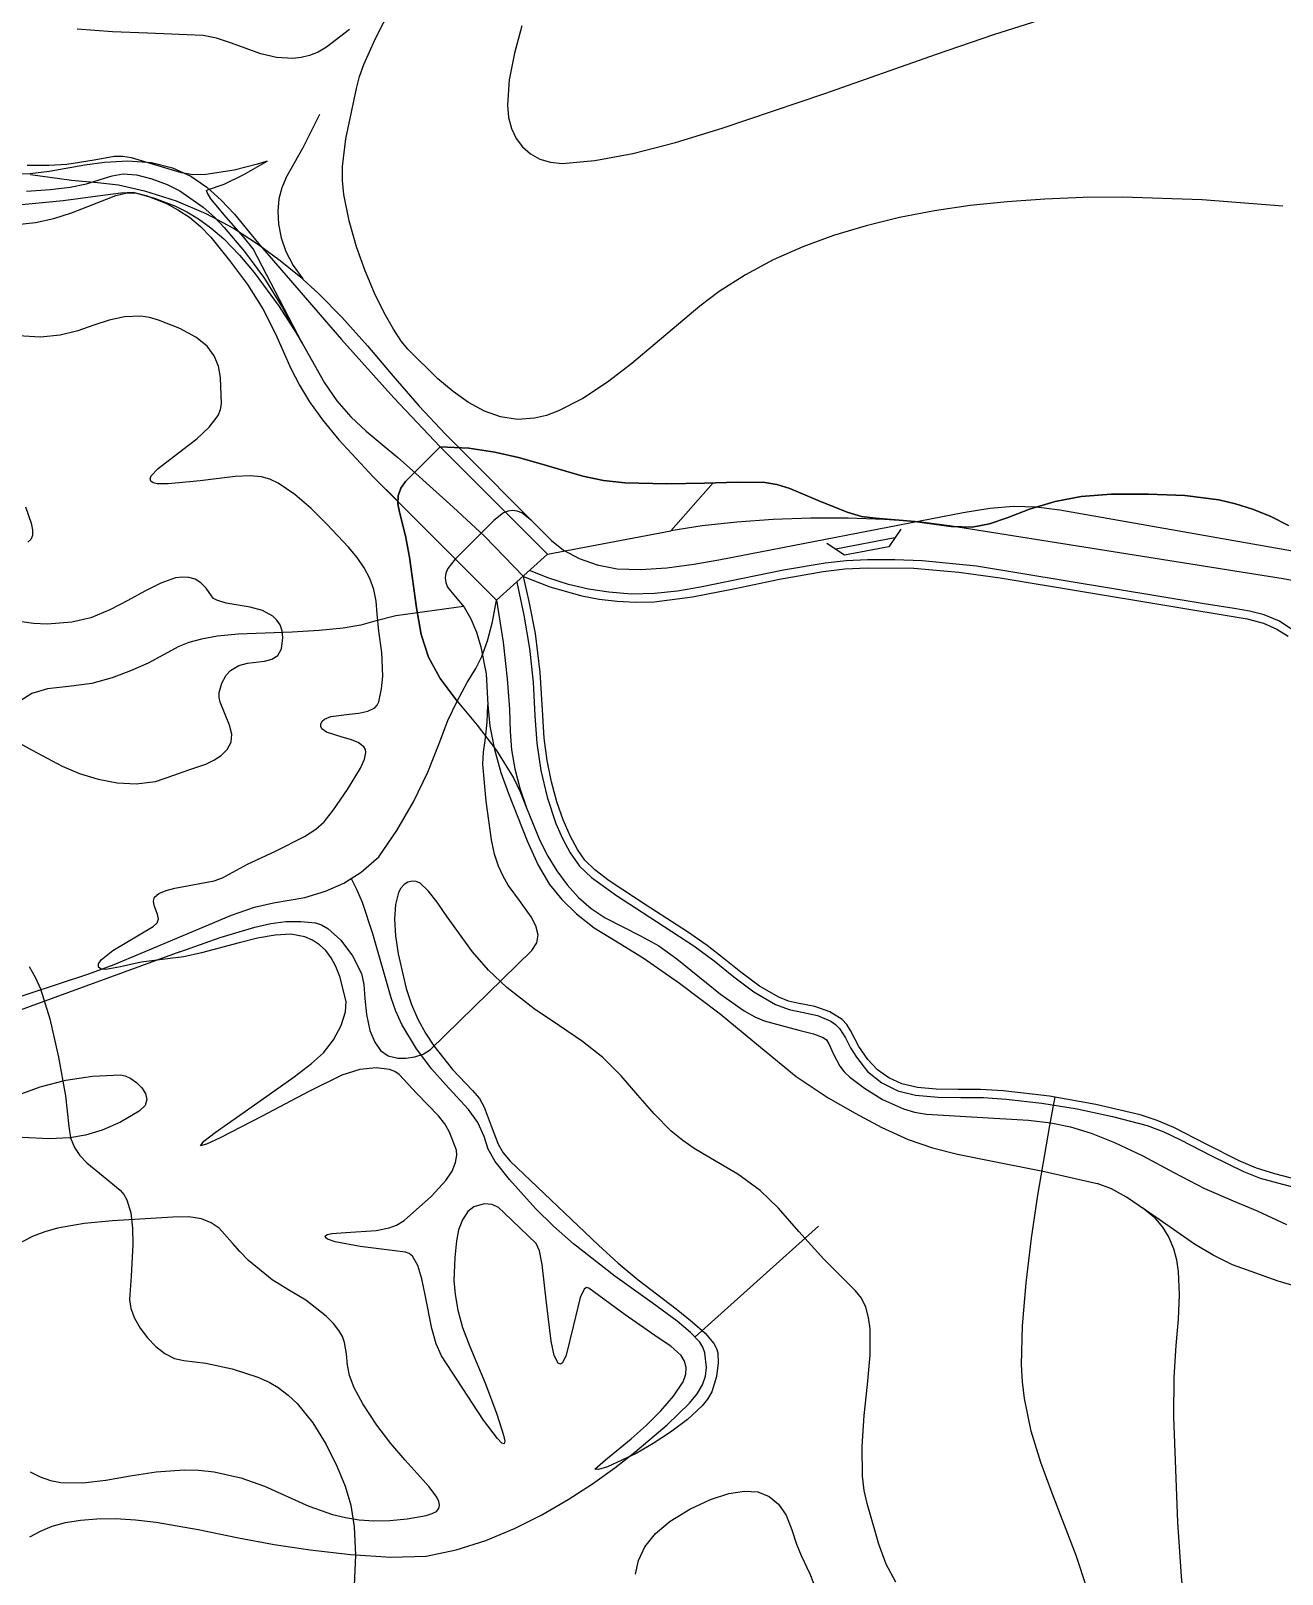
# Model space of a CAD drawing. Header units: millimetres. Extents: x 2 to 2848, y 1 to 2248.
# Drawn here: x 1150 to 1316.2, y 751.7 to 956.6 of the extents above; entities that cross this region are included whole.
import ezdxf

# ---------------------------------------------------------------- set-up
doc = ezdxf.new("R2010")
doc.units = ezdxf.units.MM
for name, color, linetype in [('1000m', 7, 'CONTINUOUS'), ('200m', 7, 'CONTINUOUS'), ('500m', 7, 'CONTINUOUS'), ('8x', 7, 'CONTINUOUS'), ('8xx', 7, 'CONTINUOUS'), ('8xx淵', 7, 'CONTINUOUS'), ('8x淵', 7, 'CONTINUOUS'), ('州境', 7, 'CONTINUOUS'), ('河川・湖沼', 7, 'CONTINUOUS'), ('源州線', 7, 'CONTINUOUS'), ('終南線', 7, 'CONTINUOUS'), ('自轉車道・登山道', 7, 'CONTINUOUS'), ('葦原鉄道', 7, 'CONTINUOUS'), ('車廠', 7, 'CONTINUOUS')]:
    doc.layers.add(name, color=color, linetype=linetype)

msp = doc.modelspace()

# ---------------------------------------------------------------- linework, layer by layer
at = {"layer": '1000m', "color": 1}
for points in [[(1215.218742, 957.29712), (1214.219252, 953.698191), (1213.527754, 950.122502), (1213.29772, 946.75466), (1213.450137, 945.146482), (1213.844675, 943.670442), (1214.468153, 942.352514), (1215.307391, 941.21867), (1216.349209, 940.294884), (1217.580425, 939.60713), (1218.987859, 939.181381), (1220.55833, 939.04361), (1224.916434, 939.407157), (1229.966019, 940.365571), (1235.62657, 941.82846), (1241.81757, 943.705434), (1255.468849, 948.34007), (1270.275727, 953.546351), (1277.911225, 956.137881), (1285.594073, 958.601148)], [(1146.379696, 863.172244), (1150.1387, 861.10138), (1154.141097, 858.976054), (1156.451843, 858.018381), (1158.898411, 857.247366), (1161.427897, 856.750507), (1163.987392, 856.6153), (1166.523992, 856.929246), (1168.98479, 857.77984), (1168.98479, 857.77984), (1170.942537, 858.491305), (1173.209331, 859.26404), (1174.296666, 859.764723), (1175.266915, 860.390332), (1176.055297, 861.177402), (1176.59703, 862.16247), (1176.695647, 863.208089), (1176.38553, 864.416394), (1175.14347, 867.4636), (1174.991904, 868.104031), (1174.996547, 868.755149), (1175.34623, 870.004422), (1175.936063, 871.041367), (1176.50959, 871.69593), (1177.59339, 872.350282), (1178.753988, 872.678351), (1181.029514, 872.943019), (1182.006411, 873.173307), (1182.784043, 873.66469), (1183.293394, 874.564013), (1183.46545, 876.01812), (1183.361324, 876.952096), (1183.086395, 877.731943), (1182.663259, 878.373974), (1182.114511, 878.894504), (1180.730555, 879.636317), (1179.115286, 880.087892), (1175.913841, 880.642382), (1174.689181, 881.00632), (1174.249948, 881.267062), (1173.95624, 881.60207), (1173.285275, 882.597814), (1172.563216, 883.319705), (1171.791557, 883.792782), (1170.971787, 884.042084), (1170.1054, 884.092649), (1169.193887, 883.969516), (1167.241451, 883.30231), (1165.126414, 882.240774), (1162.86071, 880.985218), (1160.456273, 879.735951), (1157.92504, 878.69328), (1155.404486, 878.082054), (1152.15474, 877.824352), (1150.346527, 877.916364), (1148.464144, 878.202707)], [(1147.8298, 815.1429), (1151.202786, 816.390261), (1154.633935, 817.280688), (1158.175131, 817.81462), (1161.87826, 817.9925), (1162.495384, 817.860442), (1163.243878, 817.496477), (1164.014708, 816.948913), (1164.698845, 816.266063), (1165.187256, 815.496235), (1165.37091, 814.687742), (1165.140775, 813.888894), (1164.38782, 813.148), (1161.869845, 811.684803), (1159.466185, 810.645825), (1157.219095, 809.968834), (1155.17083, 809.5916), (1152.394564, 809.47098), (1148.802084, 809.654738)], [(1149.865828, 765.249213), (1151.208856, 764.569575), (1152.577553, 764.113265), (1153.975503, 763.851159), (1156.873487, 763.793076), (1159.931463, 764.16235), (1163.178085, 764.726005), (1166.642008, 765.251066), (1170.351889, 765.504556), (1172.308017, 765.456657), (1174.33638, 765.2535), (1177.863872, 764.473853), (1181.011831, 763.326103), (1186.923666, 760.69425), (1190.064802, 759.594123), (1191.764199, 759.182004), (1193.580921, 758.893847), (1195.538547, 758.753649), (1197.660654, 758.78541), (1199.970822, 759.013127), (1202.49263, 759.4608), (1203.299656, 759.697095), (1203.850564, 760.001725), (1204.16548, 760.374736), (1204.264531, 760.816175), (1204.167844, 761.326089), (1203.895546, 761.904525), (1202.90462, 763.26715), (1199.700999, 766.816725), (1197.810329, 769.004425), (1195.94177, 771.4679), (1194.089211, 774.295769), (1192.931344, 776.41815), (1192.300717, 778.053031), (1192.02988, 779.4184), (1191.913094, 780.92615), (1191.659141, 782.419875), (1191.361239, 783.203888), (1190.885658, 784.035288), (1190.184604, 784.931037), (1189.21028, 785.9081), (1186.508112, 788.060084), (1184.358001, 789.345575), (1182.053535, 790.764303), (1178.8883, 793.316), (1177.716424, 794.493969), (1176.752517, 795.629753), (1174.983528, 797.598375), (1173.945901, 798.343018), (1172.651157, 798.869084), (1170.983024, 799.132478), (1168.82523, 799.0891), (1160.835522, 798.572833), (1157.0415, 798.219326), (1153.495175, 797.594688), (1151.841573, 797.13205), (1150.281905, 796.543257), (1148.826839, 795.808851)], [(1230.277362, 751.637066), (1230.685788, 753.482188), (1231.555509, 755.290048), (1232.943429, 757.039761), (1234.906452, 758.71044), (1237.50148, 760.2812), (1240.257257, 761.557737), (1242.67578, 762.362725), (1244.773835, 762.700745), (1246.568209, 762.576375), (1248.075686, 761.994196), (1249.313053, 760.958787), (1250.297096, 759.474729), (1251.0446, 757.5466), (1251.682228, 755.642093), (1252.312227, 754.128253), (1253.469983, 751.686575), (1253.958062, 750.465735)]]:
    msp.add_lwpolyline(points, dxfattribs=at)
at = {"layer": '200m', "color": 1}
msp.add_lwpolyline([(1148.1046, 930.93887), (1150.61463, 931.165911), (1153.046309, 931.717291), (1155.364123, 932.47231), (1157.532555, 933.310269), (1161.279211, 934.752202), (1162.786403, 935.114777), (1164.00215, 935.07749), (1166.403406, 934.409729), (1169.182479, 933.364041), (1170.691881, 932.610254), (1172.26956, 931.654921), (1173.906788, 930.462352), (1175.59484, 928.99686), (1177.698273, 926.840525), (1179.655291, 924.541172), (1182.964824, 920.044198), (1185.192922, 916.56752), (1186.00907, 915.17272), (1179.51144, 927.71022), (1178.216611, 929.27536), (1175.909176, 931.877726), (1173.882746, 934.350202), (1173.37916, 935.173007), (1173.32552, 935.417224), (1173.43093, 935.52567), (1175.658813, 936.29501), (1178.281901, 937.577825), (1181.38037, 939.3148), (1180.084823, 938.927568), (1176.978075, 938.152983), (1173.229964, 937.571714), (1171.480973, 937.535032), (1170.01033, 937.76443), (1163.33092, 939.79019), (1162.198846, 939.971097), (1161.050441, 939.930997), (1158.395448, 939.453416), (1154.747555, 938.88874), (1152.358027, 938.73977), (1149.48838, 938.76826)], dxfattribs=at)
at = {"layer": '500m', "color": 1}
for points in [[(1316.30306, 933.33551), (1305.554188, 934.182067), (1294.97387, 934.528839), (1289.782605, 934.492006), (1284.6763, 934.302866), (1279.669232, 933.952301), (1274.775674, 933.431189), (1270.0099, 932.73041), (1265.386185, 931.840846), (1260.918803, 930.753374), (1256.622028, 929.458877), (1252.510135, 927.948232), (1248.597398, 926.212322), (1244.898092, 924.242024), (1241.42649, 922.02822), (1238.838394, 920.058246), (1236.007062, 917.685441), (1229.828193, 912.459519), (1226.587407, 909.970491), (1223.31689, 907.806812), (1220.070015, 906.150527), (1218.472124, 905.569546), (1216.90016, 905.18368), (1214.604875, 905.028354), (1212.386659, 905.365237), (1210.233751, 906.133975), (1208.134391, 907.274214), (1206.07682, 908.725599), (1204.049278, 910.427776), (1200.03724, 914.34309), (1199.20627, 915.381793), (1198.141905, 917.02549), (1196.928018, 919.190459), (1195.648486, 921.79298), (1194.387183, 924.749332), (1193.227985, 927.975795), (1192.254765, 931.388648), (1191.5514, 934.90417), (1191.371319, 936.773412), (1191.377115, 938.635612), (1191.797905, 942.289584), (1193.23721, 948.97071), (1193.649553, 950.559738), (1194.221954, 952.191288), (1195.707189, 955.532441), (1199.06123, 962.18037)], [(1192.3048, 956.8073), (1189.25498, 954.45901), (1188.129311, 953.817399), (1187.010205, 953.369312), (1185.899177, 953.094414), (1184.797741, 952.972366), (1182.629701, 953.105473), (1180.518198, 953.605934), (1176.513255, 955.058125), (1174.644043, 955.684457), (1172.87982, 956.02735), (1165.464404, 956.32486), (1160.804786, 956.517403), (1156.1483, 956.87743)], [(1264.88592, 750.5875), (1263.595636, 752.994469), (1262.603818, 755.653925), (1261.05988, 761.0322), (1260.661051, 762.790978), (1260.435503, 764.658452), (1260.390423, 768.627013), (1260.696988, 772.752942), (1261.127547, 776.8513), (1261.454448, 780.737145), (1261.450038, 784.225538), (1261.252451, 785.762895), (1260.886666, 787.131536), (1260.324228, 788.308344), (1259.53668, 789.2702), (1255.303177, 793.495783), (1251.987675, 797.186963), (1249.279591, 800.258061), (1246.86834, 802.6234), (1243.884733, 804.778352), (1240.997985, 806.451438), (1238.087664, 808.18218), (1236.58603, 809.237772), (1235.03334, 810.5101), (1232.769592, 812.789486), (1230.61557, 815.297913), (1228.400115, 817.857208), (1225.95207, 820.2892), (1223.23906, 822.401163), (1220.182414, 824.469476), (1216.828406, 826.766729), (1213.22331, 829.56551), (1210.767854, 831.893313), (1208.657855, 834.321092), (1205.289462, 838.957575), (1203.938686, 840.906779), (1202.748601, 842.436958), (1201.673016, 843.418362), (1201.163726, 843.662726), (1200.66574, 843.72124), (1200.059328, 843.577809), (1199.552821, 843.263675), (1199.140622, 842.793993), (1198.81713, 842.183918), (1198.413874, 840.60321), (1198.298259, 838.642798), (1198.425491, 836.423922), (1198.750778, 834.067829), (1199.81634, 829.42896), (1200.528147, 827.3281), (1201.396325, 825.365963), (1202.399031, 823.531742), (1203.514421, 821.814633), (1205.995879, 818.688526), (1208.66595, 815.9012), (1209.559285, 814.830036), (1210.20841, 813.675556), (1211.108335, 811.225775), (1212.034338, 808.770106), (1212.716059, 807.608267), (1213.65503, 806.5268), (1225.394, 795.3495), (1228.001657, 792.956052), (1230.671656, 790.752194), (1235.714885, 786.879575), (1237.846217, 785.193977), (1239.556096, 783.664294), (1240.723573, 782.282108), (1241.066115, 781.643695), (1241.2277, 781.039), (1241.279359, 779.706517), (1241.080197, 777.892863), (1240.433717, 775.893827), (1239.881327, 774.917225), (1239.14342, 774.0052), (1237.18848, 772.211952), (1234.969493, 770.528345), (1232.643255, 769.005551), (1230.366561, 767.694738), (1226.588984, 765.913736), (1225.40169, 765.545887), (1224.89112, 765.5947), (1226.297719, 766.840275), (1229.72247, 769.6466), (1231.721684, 771.421388), (1233.661474, 773.329975), (1235.353852, 775.2869), (1236.61083, 777.2067), (1236.984348, 778.212534), (1237.034341, 779.120191), (1236.810316, 779.939314), (1236.361779, 780.67955), (1234.989195, 781.961934), (1233.31264, 783.0445), (1228.91931, 786.099475), (1224.1091, 789.6355), (1223.79422, 789.712644), (1223.500705, 789.502967), (1222.966247, 788.388995), (1222.026967, 784.543488), (1221.106922, 780.752486), (1220.596506, 779.706647), (1220.318618, 779.541256), (1220.02177, 779.6695), (1219.511606, 780.714021), (1219.104625, 782.586089), (1218.475635, 787.697788), (1217.885645, 792.774442), (1217.527414, 794.602705), (1217.0855, 795.5859), (1212.85231, 799.6722), (1212.097426, 800.336922), (1211.248495, 800.776925), (1210.194874, 800.860566), (1208.82592, 800.4562), (1208.01663, 799.814667), (1207.308741, 798.737338), (1206.781777, 797.388114), (1206.51526, 795.9309), (1206.283081, 793.731933), (1206.178225, 790.673063), (1206.325352, 788.814053), (1206.686479, 786.731536), (1207.322331, 784.422666), (1208.29363, 781.8846), (1210.360483, 776.953933), (1211.891729, 772.910713), (1212.76673, 770.121811), (1212.92044, 769.312377), (1212.86485, 768.9541), (1212.537721, 769.074175), (1211.950806, 769.670423), (1210.109318, 772.106038), (1204.53761, 780.6519), (1203.80229, 782.268102), (1203.23849, 784.284664), (1202.359606, 788.779263), (1201.911604, 790.887495), (1201.369282, 792.65648), (1200.666181, 793.901315), (1200.233569, 794.269395), (1199.73584, 794.4371), (1193.72222, 795.1695), (1190.38865, 795.8057), (1189.378533, 796.165378), (1189.128731, 796.352503), (1189.0838, 796.5433), (1189.359273, 796.754926), (1189.959382, 796.900353), (1191.809159, 797.05965), (1195.83651, 797.3213), (1197.579031, 797.642013), (1198.556067, 798.005792), (1199.55724, 798.6426), (1203.197199, 801.851263), (1205.08779, 803.9323), (1205.929858, 805.169853), (1206.402854, 806.347425), (1206.577033, 807.328534), (1206.52265, 807.9767), (1205.611091, 810.372088), (1204.973546, 811.48812), (1204.11628, 812.516), (1201.260972, 815.504738), (1198.88601, 818.0191), (1198.335505, 818.419136), (1197.628582, 818.704491), (1195.831182, 818.925425), (1193.665214, 818.670447), (1191.30208, 817.9281), (1186.882426, 815.759497), (1180.696512, 812.4952), (1175.120398, 809.608078), (1173.303533, 808.766229), (1172.53014, 808.571), (1172.96077, 809.152), (1174.440865, 810.314853), (1179.369984, 813.770375), (1184.958576, 817.706084), (1187.263012, 819.469171), (1188.84772, 820.8905), (1190.165698, 822.615421), (1191.181581, 824.53284), (1191.788829, 826.334369), (1191.8809, 827.71162), (1191.028123, 831.042555), (1190.487761, 832.387288), (1189.861796, 833.532263), (1189.143012, 834.488026), (1188.324191, 835.265126), (1187.39812, 835.874111), (1186.35758, 836.32553), (1184.528244, 836.645649), (1182.413516, 836.545073), (1180.091701, 836.135598), (1177.641106, 835.529021), (1172.666798, 834.171744), (1170.299697, 833.644636), (1168.11704, 833.36761), (1164.653111, 832.925013), (1161.869851, 832.306019), (1159.927103, 831.948458), (1159.320872, 832.004537), (1158.98471, 832.29016), (1158.975744, 832.744255), (1159.310412, 833.2673), (1160.846393, 834.508519), (1166.23513, 837.68939), (1166.768589, 838.167576), (1166.916268, 838.7059), (1166.80821, 839.284334), (1166.574456, 839.882855), (1166.345047, 840.481436), (1166.250024, 841.06005), (1166.419428, 841.598674), (1166.9833, 842.07728), (1167.935963, 842.472631), (1169.093303, 842.774633), (1171.73544, 843.242293), (1174.336567, 843.767668), (1175.442644, 844.141815), (1176.32354, 844.63817), (1178.737923, 845.942127), (1182.491916, 847.681985), (1186.314551, 849.630996), (1187.854432, 850.613074), (1188.93486, 851.56241), (1190.180287, 853.174895), (1192.051426, 855.858604), (1193.752798, 858.700823), (1194.291233, 859.896152), (1194.48892, 860.78884), (1194.413224, 861.198998), (1194.206532, 861.549627), (1193.47842, 862.103505), (1192.461116, 862.512887), (1191.311151, 862.840185), (1189.239359, 863.498175), (1188.630594, 863.953691), (1188.501476, 864.240384), (1188.51529, 864.57677), (1188.681685, 864.932691), (1188.96811, 865.209592), (1189.833919, 865.574412), (1192.267442, 865.884664), (1193.566624, 866.022402), (1194.741732, 866.276753), (1195.658499, 866.743871), (1195.978047, 867.087266), (1196.18266, 867.51991), (1196.564248, 869.233646), (1196.727206, 870.909333), (1196.601839, 874.077816), (1196.215762, 876.887876), (1195.97818, 879.20203), (1195.853154, 880.897519), (1195.525516, 882.451061), (1194.995217, 883.904366), (1194.262206, 885.299145), (1193.326433, 886.677107), (1192.187848, 888.079962), (1189.30204, 891.12719), (1187.194153, 893.182401), (1185.023864, 895.065429), (1182.819462, 896.554127), (1181.713311, 897.081182), (1180.60924, 897.42635), (1179.091088, 897.552867), (1177.09788, 897.44899), (1172.455471, 896.895015), (1168.220367, 896.45435), (1166.73629, 896.49211), (1166.236748, 896.613244), (1165.93092, 896.81692), (1165.830004, 897.143031), (1165.974821, 897.536914), (1166.869377, 898.506108), (1170.152212, 901.017008), (1172.011372, 902.471169), (1173.662947, 903.999443), (1174.842376, 905.558057), (1175.172361, 906.335063), (1175.2851, 907.10324), (1175.181637, 910.582615), (1174.911361, 912.091564), (1174.346951, 913.476874), (1173.377081, 914.761185), (1171.890422, 915.967136), (1169.775648, 917.117368), (1166.92143, 918.23452), (1165.720557, 918.565387), (1164.580047, 918.733133), (1162.43243, 918.666317), (1160.383205, 918.208191), (1158.336996, 917.532874), (1156.198429, 916.814484), (1153.872129, 916.227139), (1151.262721, 915.944958), (1148.27483, 916.14206)], [(1149.267244, 893.409929), (1150.023033, 891.234282), (1150.182594, 890.347422), (1150.175101, 889.621376), (1149.984431, 889.076276), (1149.59446, 888.73225)]]:
    msp.add_lwpolyline(points, dxfattribs=at)
at = {"layer": '8x', "color": 1}
for points in [[(1149.883308, 937.692859), (1152.425789, 937.997234), (1157.138681, 938.832325), (1159.755576, 939.183208), (1162.84376, 939.36976), (1166.019403, 939.16383), (1168.789646, 938.454055), (1171.214175, 937.3257), (1173.352675, 935.864031), (1175.264833, 934.154316), (1177.010334, 932.28182), (1180.24011, 928.38955), (1191.221972, 915.64673), (1198.189769, 907.891507), (1204.367, 901.38567)], [(1317.02967, 890.951), (1314.592371, 892.170305), (1312.265171, 893.122297), (1310.009297, 893.840858), (1307.785972, 894.359875), (1303.281877, 894.934813), (1298.44269, 895.11819), (1293.483587, 895.084872), (1289.492091, 894.77671), (1286.0297, 894.137176), (1282.65791, 893.10974), (1279.673452, 891.979718), (1277.304599, 891.145667), (1275.010159, 890.720895), (1272.24894, 890.81871), (1267.403705, 891.478376), (1262.16205, 891.89958), (1260.330315, 892.15534), (1258.429186, 892.700054), (1254.554786, 894.271567), (1250.810934, 895.84457), (1249.072988, 896.391144), (1247.46971, 896.64951), (1243.833886, 896.687325), (1239.470259, 896.571161), (1234.461907, 896.481422), (1228.89191, 896.59851), (1226.047, 896.911637), (1223.286308, 897.50436), (1217.723021, 899.132414), (1214.773152, 899.969654), (1211.612949, 900.690311), (1208.168774, 901.195338), (1204.36699, 901.38569), (1199.75314, 896.77184), (1199.106513, 895.889266), (1198.779205, 894.900236), (1198.734399, 893.837116), (1198.93528, 892.73227), (1199.735502, 889.559047), (1200.279123, 886.713594), (1201.2028, 879.99438), (1201.832831, 876.466714), (1202.814429, 873.447555), (1204.336452, 870.607571), (1206.58776, 867.61743)], [(1157.65792, 831.3981), (1161.024255, 832.618137), (1164.630797, 834.124706), (1176.61435, 839.18361), (1179.667595, 840.238034), (1182.218801, 840.825895), (1186.35524, 841.55402), (1189.100815, 842.354879), (1191.550891, 843.428095), (1193.863877, 844.907383), (1196.19818, 846.92646), (1198.612065, 850.410986), (1200.811086, 854.246304), (1202.703165, 858.186859), (1204.19622, 861.9871), (1205.382179, 865.047978), (1206.59099, 867.62377)], [(1206.58776, 867.61743), (1209.266662, 864.405651), (1211.823549, 861.045819), (1214.075424, 857.426177), (1215.029795, 855.484004), (1215.83929, 853.43497), (1217.590868, 849.111639), (1218.657669, 847.037793), (1219.863886, 845.065151), (1221.218576, 843.225706), (1222.730794, 841.55145), (1224.409597, 840.074377), (1226.26404, 838.82648), (1230.942101, 836.458744), (1233.409279, 835.099165), (1235.80554, 833.40088), (1241.61168, 828.678946), (1244.721593, 826.485318), (1246.134249, 825.67074), (1247.37813, 825.1359), (1252.008335, 823.920488), (1253.945168, 823.433705), (1255.24948, 822.9531), (1255.649715, 822.609053), (1255.983287, 822.098358), (1256.605471, 820.728937), (1257.426092, 819.148673), (1258.00771, 818.374423), (1258.75521, 817.6614), (1260.700311, 816.208284), (1263.104298, 814.71795), (1265.880355, 813.475641), (1267.380781, 813.036634), (1268.94167, 812.7666), (1275.696809, 812.344962), (1282.50156, 811.9729), (1285.453108, 811.612442), (1288.10158, 811.061962), (1290.811544, 810.224777), (1293.94757, 809.0042), (1297.700844, 807.212895), (1301.79739, 805.026387), (1305.904008, 802.892061), (1309.6875, 801.2573), (1312.868637, 799.911822), (1316.766742, 798.094575)], [(1145.55501, 827.4278), (1157.65792, 831.3981)]]:
    msp.add_lwpolyline(points, dxfattribs=at)
at = {"layer": '8xx', "color": 2}
for points in [[(1147.8286, 933.48277), (1154.250986, 934.114273), (1158.875012, 934.714745), (1161.911533, 935.129179), (1163.5714, 935.20257), (1165.295297, 934.765401), (1167.9866, 933.689495), (1169.508988, 932.882953), (1171.049978, 931.881851), (1172.535154, 930.674565), (1173.8901, 929.24947), (1176.387438, 926.139237), (1178.7362, 922.961982), (1180.811663, 919.720397), (1182.4891, 916.41717), (1184.522725, 911.80832), (1185.663934, 909.560464), (1186.987, 907.35517), (1188.7289, 904.966076), (1190.90415, 902.334395), (1195.5158, 897.36327), (1198.757, 894.12207)], [(1218.6021, 887.15057), (1204.367, 901.38567)], [(1198.8231, 894.05597), (1211.8359, 881.04317)], [(1331.953, 879.70687), (1328.617348, 880.910956), (1324.929487, 882.019333), (1320.844708, 883.006228), (1316.3183, 883.84587), (1272.0159, 890.89227), (1267.906701, 891.414326), (1263.372841, 891.7576), (1258.552185, 891.925212), (1253.5826, 891.920282), (1248.601953, 891.745933), (1243.748109, 891.405284), (1239.158936, 890.901456), (1234.9723, 890.23757)], [(1206.58799, 867.61777), (1207.954026, 870.109334), (1209.07992, 871.9675), (1209.873345, 873.5343), (1210.631658, 875.612124), (1211.303153, 878.136639), (1211.83613, 881.04351)], [(1211.8359, 881.04317), (1212.716877, 875.464401), (1213.260288, 870.583995), (1213.54358, 866.566726), (1213.6442, 863.57737), (1213.822872, 861.131295), (1214.2683, 858.62987), (1214.950353, 856.06687), (1215.8389, 853.43607)], [(1149.860079, 756.594795), (1151.2616, 757.377138), (1152.82865, 758.012587), (1154.58425, 758.498951), (1156.551421, 758.834036), (1158.753181, 759.01565), (1161.21255, 759.0416), (1163.872357, 758.889046), (1166.626436, 758.566573), (1172.215709, 757.591662), (1177.576965, 756.476445), (1182.3068, 755.5805), (1187.081939, 754.892056), (1192.444659, 754.28255), (1197.789842, 753.936144), (1202.51237, 754.037), (1206.491494, 754.892753), (1210.403744, 756.147539), (1214.20856, 757.726815), (1217.865383, 759.556037), (1221.333652, 761.560661), (1224.57281, 763.666142), (1227.542296, 765.797937), (1230.20155, 767.8815), (1234.494359, 771.490283), (1237.462929, 774.371162), (1238.47529, 775.629075), (1239.18619, 776.813536), (1239.605494, 777.960719), (1239.74307, 779.1068), (1239.523826, 781.044934), (1239.239904, 781.800229), (1238.831014, 782.4744), (1237.612015, 783.763541), (1235.81421, 785.2807), (1232.521157, 787.711391), (1227.570615, 791.25585), (1222.041268, 795.554509), (1219.396631, 797.874299), (1217.0118, 800.2478), (1213.56381, 804.067045), (1211.668074, 806.456837), (1210.737015, 808.127511), (1210.18306, 809.7894), (1209.352856, 811.633969), (1208.101701, 813.390825), (1205.03812, 816.7116), (1203.241779, 818.733076), (1201.191111, 821.447336), (1199.263221, 824.670225), (1198.463162, 826.414858), (1197.83521, 828.21759), (1195.406094, 836.712631), (1194.016354, 840.850129), (1193.297548, 842.597094), (1192.57035, 844.01743)], [(1238.21305, 783.1936), (1254.58801, 797.8838)]]:
    msp.add_lwpolyline(points, dxfattribs=at)
at = {"layer": '8xx淵', "color": 1}
for points in [[(1147.8286, 933.4828), (1154.250986, 934.114303), (1158.875012, 934.714775), (1161.911533, 935.129209), (1163.5714, 935.2026), (1165.295297, 934.765431), (1167.9866, 933.689525), (1169.508988, 932.882983), (1171.049978, 931.881881), (1172.535154, 930.674595), (1173.8901, 929.2495), (1176.387438, 926.139267), (1178.7362, 922.962013), (1180.811663, 919.720427), (1182.4891, 916.4172), (1184.522725, 911.80835), (1185.663934, 909.560494), (1186.987, 907.3552), (1188.7289, 904.966106), (1190.90415, 902.334425), (1195.5158, 897.3633), (1198.8231, 894.056)], [(1218.6021, 887.1506), (1204.367, 901.3857)], [(1211.8359, 881.0432), (1218.6021, 887.1506), (1234.9723, 890.2376), (1240.6218, 896.6047)], [(1198.8231, 894.056), (1211.8359, 881.0432)], [(1331.8048, 879.7648), (1328.494681, 880.9515), (1324.839, 882.04385), (1320.794594, 883.01695), (1316.3183, 883.8459), (1272.0159, 890.8923), (1267.906701, 891.414356), (1263.372841, 891.75763), (1258.552185, 891.925242), (1253.5826, 891.920312), (1248.601953, 891.745963), (1243.748109, 891.405314), (1239.158936, 890.901486), (1234.9723, 890.2376)], [(1206.588, 867.6178), (1207.954025, 870.109338), (1209.0799, 871.9675), (1209.873355, 873.534308), (1210.631662, 875.612138), (1211.303139, 878.136648), (1211.8361, 881.0435)], [(1211.8359, 881.0432), (1212.716877, 875.464431), (1213.260288, 870.584025), (1213.54358, 866.566756), (1213.6442, 863.5774), (1213.822872, 861.131325), (1214.2683, 858.6299), (1214.950353, 856.0669), (1215.8389, 853.4361)], [(1149.860098, 756.594795), (1151.261613, 757.377138), (1152.828662, 758.012587), (1154.584267, 758.498951), (1156.551445, 758.834036), (1158.753217, 759.01565), (1161.2126, 759.0416), (1163.872405, 758.889046), (1166.62648, 758.566573), (1172.215737, 757.591662), (1177.576977, 756.476445), (1182.3068, 755.5805), (1187.081942, 754.892056), (1192.444663, 754.28255), (1197.789852, 753.936144), (1202.5124, 754.037), (1206.49152, 754.892753), (1210.403764, 756.147539), (1214.208573, 757.726815), (1217.865387, 759.556037), (1221.333647, 761.560661), (1224.572792, 763.666142), (1227.542263, 765.797937), (1230.2015, 767.8815), (1234.494342, 771.490283), (1237.462937, 774.371162), (1238.475308, 775.629075), (1239.186214, 776.813536), (1239.605523, 777.960719), (1239.7431, 779.1068), (1239.523845, 781.044934), (1239.239914, 781.800229), (1238.831012, 782.4744), (1237.611998, 783.763541), (1235.8142, 785.2807), (1232.521162, 787.711391), (1227.570625, 791.25585), (1222.041275, 795.554509), (1219.396635, 797.874299), (1217.0118, 800.2478), (1213.563809, 804.067045), (1211.668075, 806.456837), (1210.737028, 808.127511), (1210.1831, 809.7894), (1209.352869, 811.633969), (1208.1017, 813.390825), (1205.0381, 816.7116), (1203.241753, 818.733077), (1201.1911, 821.447337), (1199.263222, 824.67023), (1198.463161, 826.414865), (1197.8352, 828.2176), (1195.406087, 836.712638), (1194.016373, 840.850155), (1193.297583, 842.597138), (1192.5704, 844.0175)]]:
    msp.add_lwpolyline(points, dxfattribs=at)
at = {"layer": '8xx淵', "color": 2}
msp.add_lwpolyline([(1211.8359, 881.0432), (1218.6021, 887.1506), (1234.9723, 890.2376), (1240.6218, 896.6047)], dxfattribs=at)
at = {"layer": '8x淵', "color": 1}
for points in [[(1097.74277, 953.0525), (1108.17233, 948.783657), (1119.718101, 944.263845), (1125.337265, 942.209834), (1130.548719, 940.453091), (1135.123545, 939.113618), (1138.83282, 938.31142), (1143.310065, 937.760036), (1146.919147, 937.583821), (1149.883308, 937.692859), (1152.425789, 937.997234), (1157.138681, 938.832325), (1159.755576, 939.183208), (1162.84376, 939.36976), (1166.019403, 939.16383), (1168.789646, 938.454055), (1171.214175, 937.3257), (1173.352675, 935.864031), (1175.264833, 934.154316), (1177.010334, 932.28182), (1180.24011, 928.38955), (1191.221972, 915.64673), (1198.189769, 907.891507), (1204.367, 901.38567)], [(1206.58776, 867.61743), (1204.336452, 870.607571), (1202.814429, 873.447555), (1201.832831, 876.466714), (1201.2028, 879.99438), (1200.279123, 886.713594), (1199.735502, 889.559047), (1198.93528, 892.73227), (1198.734399, 893.837116), (1198.779205, 894.900236), (1199.106513, 895.889266), (1199.75314, 896.77184), (1204.36699, 901.38569), (1208.168774, 901.195338), (1211.612949, 900.690311), (1214.773152, 899.969654), (1217.723021, 899.132414), (1223.286308, 897.50436), (1226.047, 896.911637), (1228.89191, 896.59851), (1234.461907, 896.481422), (1239.470259, 896.571161), (1243.833886, 896.687325), (1247.46971, 896.64951), (1249.072988, 896.391144), (1250.810934, 895.84457), (1254.554786, 894.271567), (1258.429186, 892.700054), (1260.330315, 892.15534), (1262.16205, 891.89958), (1267.403705, 891.478376), (1272.24894, 890.81871), (1275.010159, 890.720895), (1277.304599, 891.145667), (1279.673452, 891.979718), (1282.65791, 893.10974), (1286.0297, 894.137176), (1289.492091, 894.77671), (1293.483587, 895.084872), (1298.44269, 895.11819), (1303.281877, 894.934813), (1307.785972, 894.359875), (1310.009297, 893.840858), (1312.265171, 893.122297), (1314.592371, 892.170305), (1317.02967, 890.951)], [(1157.65792, 831.3981), (1161.024255, 832.618137), (1164.630797, 834.124706), (1176.61435, 839.18361), (1179.667595, 840.238034), (1182.218801, 840.825895), (1186.35524, 841.55402), (1189.100815, 842.354879), (1191.550891, 843.428095), (1193.863877, 844.907383), (1196.19818, 846.92646), (1198.612065, 850.410986), (1200.811086, 854.246304), (1202.703165, 858.186859), (1204.19622, 861.9871), (1205.382179, 865.047978), (1206.59099, 867.62377)], [(1206.58776, 867.61743), (1209.266662, 864.405651), (1211.823549, 861.045819), (1214.075424, 857.426177), (1215.029795, 855.484004), (1215.83929, 853.43497)], [(1215.83929, 853.43497), (1217.590868, 849.111639), (1218.657669, 847.037793), (1219.863886, 845.065151), (1221.218576, 843.225706), (1222.730794, 841.55145), (1224.409597, 840.074377), (1226.26404, 838.82648), (1230.942101, 836.458744), (1233.409279, 835.099165), (1235.80554, 833.40088), (1241.61168, 828.678946), (1244.721593, 826.485318), (1246.134249, 825.67074), (1247.37813, 825.1359), (1252.008335, 823.920488), (1253.945168, 823.433705), (1255.24948, 822.9531), (1255.649715, 822.609053), (1255.983287, 822.098358), (1256.605471, 820.728937), (1257.426092, 819.148673), (1258.00771, 818.374423), (1258.75521, 817.6614), (1260.700311, 816.208284), (1263.104298, 814.71795), (1265.880355, 813.475641), (1267.380781, 813.036634), (1268.94167, 812.7666), (1275.696809, 812.344962), (1282.50156, 811.9729), (1285.453108, 811.612442), (1288.10158, 811.061962), (1290.811544, 810.224777), (1293.94757, 809.0042), (1297.700844, 807.212895), (1301.79739, 805.026387), (1305.904008, 802.892061), (1309.6875, 801.2573), (1312.868637, 799.911822), (1316.766742, 798.094575)]]:
    msp.add_lwpolyline(points, dxfattribs=at)
at = {"layer": '州境', "color": 1}
msp.add_lwpolyline([(1149.752717, 832.385399), (1150.562204, 830.935136), (1151.24543, 829.41964), (1152.491219, 825.421301), (1153.669666, 820.328705), (1154.578753, 815.202441), (1155.01646, 811.1031), (1155.243382, 809.613572), (1155.754395, 808.344998), (1156.496891, 807.248978), (1157.418259, 806.277112), (1159.58717, 804.512245), (1161.84025, 802.6632), (1162.327854, 802.087522), (1162.719183, 801.382686), (1163.24879, 799.658147), (1163.500618, 797.634784), (1163.546216, 795.4578), (1163.30492, 791.223778), (1163.09729, 788.1177), (1163.273355, 786.952951), (1163.765076, 785.668242), (1164.517739, 784.345647), (1165.476631, 783.067238), (1166.587039, 781.915086), (1167.794248, 780.971264), (1169.043546, 780.317845), (1170.28022, 780.0369), (1173.203893, 779.677778), (1176.69996, 778.914575), (1180.128692, 777.814659), (1181.617892, 777.159487), (1182.85036, 776.4454), (1184.144838, 775.447577), (1185.338647, 774.31887), (1187.44577, 771.747787), (1189.214763, 768.890111), (1190.68866, 765.9038), (1191.750315, 763.346995), (1192.49807, 760.839813), (1192.940463, 757.933273), (1193.08603, 754.1784), (1192.909264, 750.146364)], dxfattribs=at)
at = {"layer": '河川・湖沼', "color": 4}
for points in [[(1149.416154, 935.352916), (1152.535571, 935.56217), (1155.17899, 935.88712), (1157.385778, 936.341281), (1159.197341, 936.894331), (1160.767091, 937.384488), (1162.24844, 937.64997), (1163.994067, 937.51251), (1166.043553, 936.996779), (1168.080637, 936.245403), (1169.78906, 935.40101), (1172.856574, 933.226465), (1174.356224, 931.894247), (1175.67604, 930.50622), (1178.379752, 927.331219), (1181.03386, 923.75934), (1183.353184, 919.941946), (1186.00907, 915.17272), (1188.989676, 909.895065), (1190.627289, 907.505232), (1192.47708, 905.3708), (1194.530705, 903.473243), (1196.65254, 901.699707), (1198.737168, 899.975781), (1200.67917, 898.22705), (1206.096947, 893.39271), (1210.235097, 889.504396), (1215.43208, 884.16928)], [(1332.93257, 800.2114), (1315.21326, 804.8192), (1312.783397, 805.587418), (1310.478687, 806.546281), (1306.105738, 808.775), (1301.816439, 810.983469), (1299.616293, 811.91702), (1297.33282, 812.6498), (1291.444514, 814.041506), (1285.310651, 815.154475), (1279.141765, 815.860606), (1276.109981, 816.021077), (1273.14839, 816.0318), (1270.219948, 816.058107), (1267.75364, 816.305647), (1265.681838, 816.800101), (1263.936914, 817.56715), (1262.45124, 818.632474), (1261.157188, 820.021753), (1259.987131, 821.760668), (1258.87344, 823.8749), (1258.394121, 824.65005), (1257.766673, 825.314183), (1256.132402, 826.346338), (1254.100658, 827.045248), (1251.80147, 827.4848), (1250.603731, 827.772308), (1249.351839, 828.279342), (1246.784393, 829.771455), (1244.296727, 831.600078), (1242.08644, 833.40415), (1239.803892, 835.166056), (1237.220587, 836.957419), (1231.734618, 840.49829), (1226.794352, 843.766311), (1224.893176, 845.216612), (1223.56561, 846.50103), (1222.57261, 847.905871), (1221.59953, 849.703038), (1220.678695, 851.838373), (1219.84243, 854.257718), (1219.123058, 856.906914), (1218.552903, 859.731803), (1218.164289, 862.678228), (1217.98954, 865.69203), (1217.653571, 871.470601), (1216.994584, 876.582455), (1216.19371, 880.868409), (1215.43208, 884.16928), (1218.925178, 882.773827), (1223.152269, 881.604249), (1225.461653, 881.172828), (1227.859245, 880.880274), (1230.313282, 880.754052), (1232.792, 880.82163), (1237.862822, 881.47502), (1243.532089, 882.573321), (1249.441481, 883.800685), (1255.23268, 884.84126), (1258.114656, 885.172743), (1261.114051, 885.338726), (1267.261888, 885.25477), (1273.269763, 884.750551), (1278.73125, 883.98723), (1311.56732, 878.53393), (1313.719081, 877.984169), (1315.491618, 877.185299), (1316.989483, 876.229033)], [(1294.10261, 718.7141), (1293.716665, 725.270853), (1293.107124, 732.334475), (1292.30564, 739.227434), (1291.34387, 745.2722), (1290.244652, 749.825888), (1288.834663, 754.146497), (1285.634851, 762.39925), (1284.121271, 766.48678), (1282.849401, 770.652003), (1281.957364, 774.972612), (1281.696945, 777.215465), (1281.58328, 779.5263), (1281.723006, 784.647688), (1282.205945, 790.35817), (1282.92057, 796.265708), (1283.755354, 801.978262), (1285.339291, 811.250273), (1286.06554, 815.0379)]]:
    msp.add_lwpolyline(points, dxfattribs=at)
at = {"layer": '源州線', "color": 7}
for points in [[(1183.86211, 937.08773), (1186.132481, 941.125837), (1188.37025, 945.57286)], [(1149.94051, 937.57092), (1155.375562, 936.823689), (1158.82116, 936.520011), (1161.614483, 936.19931), (1165.09271, 935.40101), (1169.273333, 934.042954), (1173.236916, 932.374839), (1176.915246, 930.433872), (1180.24011, 928.25726), (1183.091617, 926.143693), (1185.639265, 924.098339), (1188.248923, 921.718123), (1191.28646, 918.59997), (1194.677987, 914.789866), (1198.10362, 910.765825), (1201.560258, 906.772789), (1205.0448, 903.0557), (1219.13386, 888.96663), (1220.753916, 887.675236), (1222.817356, 886.572979), (1225.221861, 885.724969), (1227.86511, 885.19632), (1230.942236, 885.077495), (1234.466744, 885.325936), (1238.063872, 885.807225), (1241.35886, 886.38694), (1273.83646, 892.67079), (1277.376204, 893.246444), (1280.524267, 893.494154), (1283.536503, 893.412867), (1286.66876, 893.00153), (1324.63646, 886.3208)], [(1183.86211, 937.08773), (1183.297533, 935.795733), (1182.925931, 934.319315), (1182.771663, 932.696007), (1182.859085, 930.96334), (1183.212555, 929.158846), (1183.856429, 927.320055), (1184.815065, 925.4845), (1186.11282, 923.68971)]]:
    msp.add_lwpolyline(points, dxfattribs=at)
at = {"layer": '源州線', "color": 1}
msp.add_lwpolyline([(1149.94051, 937.57092), (1155.375562, 936.823689), (1158.82116, 936.520011), (1161.614483, 936.19931), (1165.09271, 935.40101), (1169.273333, 934.042954), (1173.236916, 932.374839), (1176.915246, 930.433872), (1180.24011, 928.25726), (1183.091617, 926.143693), (1185.639265, 924.098339), (1188.248923, 921.718123), (1191.28646, 918.59997), (1194.677987, 914.789866), (1198.10362, 910.765825), (1201.560258, 906.772789), (1205.0448, 903.0557), (1219.13386, 888.96663), (1220.753916, 887.675236), (1222.817356, 886.572979), (1225.221861, 885.724969), (1227.86511, 885.19632), (1230.942236, 885.077495), (1234.466744, 885.325936), (1238.063872, 885.807225), (1241.35886, 886.38694), (1273.83646, 892.67079), (1277.376204, 893.246444), (1280.524267, 893.494154), (1283.536503, 893.412867), (1286.66876, 893.00153), (1324.63646, 886.3208)], dxfattribs=at)
at = {"layer": '終南線', "color": 7}
for points in [[(1216.44359, 838.96146), (1214.878573, 841.135099), (1213.380264, 843.18908), (1212.701554, 844.345687), (1212.094038, 845.681766), (1211.575886, 847.267111), (1211.16527, 849.17152), (1210.449512, 854.346689), (1210.03683, 859.26289), (1210.105083, 860.818838), (1210.355881, 862.686129), (1210.613011, 864.810705), (1210.70026, 867.13851)], [(1169.77186, 834.29801), (1175.106938, 836.209833), (1179.722005, 837.612132), (1181.837796, 838.065377), (1183.867497, 838.323041), (1185.842414, 838.362389), (1187.79385, 838.16069), (1188.585696, 837.901853), (1189.42619, 837.405655), (1191.138721, 835.844829), (1192.702634, 833.76551), (1193.88912, 831.455), (1194.196163, 829.993966), (1194.339561, 828.096695), (1194.542721, 825.976801), (1195.02905, 823.8479), (1195.668917, 822.302647), (1196.44188, 821.19335), (1197.437076, 820.498353), (1198.74364, 820.196)], [(1198.74364, 820.196), (1199.793178, 820.190833), (1200.967896, 820.350338), (1202.109414, 820.723273), (1203.05935, 821.3584), (1216.52319, 834.50473), (1217.194982, 835.497754), (1217.351819, 836.59055), (1217.074441, 837.754619), (1216.44359, 838.96146)], [(1169.77187, 834.29801), (1127.67692, 818.9568)]]:
    msp.add_lwpolyline(points, dxfattribs=at)
at = {"layer": '終南線', "color": 1}
for points in [[(1216.44359, 838.96146), (1214.878573, 841.135099), (1213.380264, 843.18908), (1212.701554, 844.345687), (1212.094038, 845.681766), (1211.575886, 847.267111), (1211.16527, 849.17152), (1210.449512, 854.346689), (1210.03683, 859.26289), (1210.105083, 860.818838), (1210.355881, 862.686129), (1210.613011, 864.810705), (1210.70026, 867.13851)], [(1169.77186, 834.29801), (1175.106938, 836.209833), (1179.722005, 837.612132), (1181.837796, 838.065377), (1183.867497, 838.323041), (1185.842414, 838.362389), (1187.79385, 838.16069), (1188.585696, 837.901853), (1189.42619, 837.405655), (1191.138721, 835.844829), (1192.702634, 833.76551), (1193.88912, 831.455), (1194.196163, 829.993966), (1194.339561, 828.096695), (1194.542721, 825.976801), (1195.02905, 823.8479), (1195.668917, 822.302647), (1196.44188, 821.19335), (1197.437076, 820.498353), (1198.74364, 820.196)]]:
    msp.add_lwpolyline(points, dxfattribs=at)
at = {"layer": '自轉車道・登山道', "color": 1}
for points in [[(1317.63365, 877.0482), (1315.826566, 878.219488), (1313.8323, 879.0547), (1311.855345, 879.551028), (1309.847462, 879.9054), (1305.8192, 880.559), (1275.6046, 885.5201), (1268.367212, 886.246525), (1264.733373, 886.400497), (1261.0957, 886.3965), (1258.283242, 886.238766), (1255.488364, 885.929194), (1249.939312, 884.987175), (1238.9198, 882.7401), (1235.885466, 882.230205), (1232.836225, 881.901237), (1229.787697, 881.823127), (1226.7555, 882.0658), (1224.076466, 882.49147), (1221.4126, 883.125163), (1218.786309, 883.952748), (1216.22, 884.9601)], [(1214.5312, 883.4196), (1215.477092, 879.039602), (1216.210987, 874.611912), (1216.704714, 870.148242), (1216.9301, 865.6603), (1217.178209, 862.013205), (1217.724275, 858.397637), (1218.571278, 854.841302), (1219.7222, 851.3719), (1220.589458, 849.3822), (1221.617487, 847.4618), (1222.880173, 845.704825), (1224.4514, 844.2054), (1227.775036, 841.815063), (1231.205012, 839.5775), (1238.0616, 835.0942), (1240.752411, 833.116006), (1243.356137, 831.011775), (1246.024645, 829.006881), (1248.9098, 827.3267), (1250.714625, 826.660778), (1252.60435, 826.266075), (1254.4826, 825.842009), (1256.253, 825.088), (1256.876578, 824.662612), (1257.389795, 824.143152), (1258.191687, 822.912187), (1258.871761, 821.575455), (1259.6431, 820.3133), (1261.136155, 818.421342), (1263.008737, 816.913188), (1265.164502, 815.846839), (1267.5071, 815.2803), (1270.505167, 814.998364), (1273.517887, 814.962813), (1276.533439, 814.95578), (1279.54, 814.7594), (1284.271183, 814.229883), (1288.978637, 813.458463), (1293.651648, 812.461911), (1298.2795, 811.257), (1300.485208, 810.401309), (1302.629892, 809.401506), (1306.833162, 807.202175), (1311.083252, 805.124231), (1313.28646, 804.276163), (1315.5741, 803.6329), (1325.742012, 800.97915)]]:
    msp.add_lwpolyline(points, dxfattribs=at)
at = {"layer": '自轉車道・登山道', "color": 3}
msp.add_lwpolyline([(1207.4513, 880.1854), (1198.4432, 878.9655), (1195.672838, 878.223012), (1193.805852, 877.718311), (1191.4855, 877.291), (1188.259416, 876.980025), (1184.6801, 876.7928), (1177.536, 876.4866), (1174.784665, 876.229742), (1172.626388, 875.86105), (1170.943873, 875.404645), (1169.619825, 874.88465), (1167.57795, 873.750375), (1165.5624, 872.6512), (1163.226689, 871.629519), (1160.768213, 870.686775), (1158.064205, 869.954519), (1154.9919, 869.5643), (1152.177519, 869.259528), (1150.121725, 868.634675), (1148.513194, 867.597659)], dxfattribs=at)
at = {"layer": '葦原鉄道', "color": 5}
for points in [[(1216.49213, 891.60836), (1215.201319, 892.614755), (1214.583556, 892.865735), (1213.973881, 892.948899), (1213.364537, 892.864495), (1212.747766, 892.612773), (1211.46092, 891.60836), (1206.33668, 886.48412), (1205.348514, 885.213315), (1205.100108, 884.600602), (1205.016215, 883.993955), (1205.09738, 883.386581), (1205.344149, 882.771685), (1206.33668, 881.49215), (1207.516995, 880.093442), (1208.441609, 878.534576), (1209.164875, 876.792585), (1209.74115, 874.8445), (1210.45019, 871.246014), (1210.70026, 867.13851)], [(1210.70026, 867.13851), (1210.968279, 864.305008), (1211.578041, 861.203134), (1212.426433, 858.120683), (1213.41034, 855.34545), (1215.918495, 849.048744), (1217.389625, 845.814887), (1218.88268, 843.27823), (1220.500956, 841.286995), (1222.453627, 839.341759), (1224.807425, 837.486678), (1227.62908, 835.76591), (1231.333465, 833.518641), (1236.157066, 830.17129), (1241.531027, 826.094797), (1246.88649, 821.6601)], [(1246.88649, 821.6601), (1251.662908, 817.758525), (1255.88581, 814.9446)], [(1255.88581, 814.9446), (1259.465574, 812.8763), (1263.03756, 811.0027), (1266.517455, 809.410208), (1269.739029, 808.297613), (1273.063958, 807.462986), (1276.85392, 806.7044), (1284.627129, 805.156388), (1291.61478, 803.5444)], [(1322.576581, 788.554563), (1315.677685, 790.571633), (1309.62069, 792.7641), (1307.036731, 794.008889), (1304.54704, 795.497008), (1299.852337, 798.775288), (1295.540333, 801.743048), (1293.529016, 802.843019), (1291.61478, 803.5444)], [(1297.64825, 800.3515), (1299.150298, 799.097942), (1300.308151, 797.766805), (1301.166167, 796.368643), (1301.768708, 794.914013), (1302.160131, 793.413468), (1302.384798, 791.877564), (1302.5113, 788.7419), (1302.368061, 785.542381), (1302.066966, 782.018375), (1301.800951, 777.810331), (1301.76295, 772.5587), (1302.312521, 758.550475), (1302.775856, 751.327109), (1303.3532, 745.2438), (1304.213005, 739.976864), (1305.273801, 734.771737), (1306.151937, 729.946767), (1306.402616, 727.776324), (1306.46376, 725.8203), (1306.236662, 723.179777), (1305.687553, 720.731262), (1304.791062, 718.408167), (1303.52182, 716.1439)]]:
    msp.add_lwpolyline(points, dxfattribs=at)
at = {"layer": '葦原鉄道', "color": 1}
for points in [[(1216.49213, 891.60836), (1215.201319, 892.614755), (1214.583556, 892.865735), (1213.973881, 892.948899), (1213.364537, 892.864495), (1212.747766, 892.612773), (1211.46092, 891.60836), (1206.33668, 886.48412), (1205.348514, 885.213315), (1205.100108, 884.600602), (1205.016215, 883.993955), (1205.09738, 883.386581), (1205.344149, 882.771685), (1206.33668, 881.49215), (1207.516995, 880.093442), (1208.441609, 878.534576), (1209.164875, 876.792585), (1209.74115, 874.8445), (1210.45019, 871.246014), (1210.70026, 867.13851)], [(1210.70026, 867.13851), (1210.968279, 864.305008), (1211.578041, 861.203134), (1212.426433, 858.120683), (1213.41034, 855.34545), (1215.918495, 849.048744), (1217.389625, 845.814887), (1218.88268, 843.27823), (1220.500956, 841.286995), (1222.453627, 839.341759), (1224.807425, 837.486678), (1227.62908, 835.76591), (1231.333465, 833.518641), (1236.157066, 830.17129), (1241.531027, 826.094797), (1246.88649, 821.6601)], [(1255.88581, 814.9446), (1259.465574, 812.8763), (1263.03756, 811.0027), (1266.517455, 809.410208), (1269.739029, 808.297613), (1273.063958, 807.462986), (1276.85392, 806.7044), (1284.627129, 805.156388), (1291.61478, 803.5444)], [(1322.576581, 788.554563), (1315.677685, 790.571633), (1309.62069, 792.7641), (1307.036731, 794.008889), (1304.54704, 795.497008), (1299.852337, 798.775288), (1295.540333, 801.743048), (1293.529016, 802.843019), (1291.61478, 803.5444)], [(1297.64825, 800.3515), (1299.150298, 799.097942), (1300.308151, 797.766805), (1301.166167, 796.368643), (1301.768708, 794.914013), (1302.160131, 793.413468), (1302.384798, 791.877564), (1302.5113, 788.7419), (1302.368061, 785.542381), (1302.066966, 782.018375), (1301.800951, 777.810331), (1301.76295, 772.5587), (1302.312521, 758.550475), (1302.775856, 751.327109), (1303.3532, 745.2438), (1304.213005, 739.976864), (1305.273801, 734.771737), (1306.151937, 729.946767), (1306.402616, 727.776324), (1306.46376, 725.8203), (1306.236662, 723.179777), (1305.687553, 720.731262), (1304.791062, 718.408167), (1303.52182, 716.1439)]]:
    msp.add_lwpolyline(points, dxfattribs=at)
at = {"layer": '車廠', "color": 7}
for points in [[(1265.55457, 890.469054), (1263.970096, 888.126088), (1258.078944, 886.988336), (1255.73599, 888.572802), (1255.73599, 888.572802)], [(1264.762338, 889.297572), (1256.907462, 887.780568)]]:
    msp.add_lwpolyline(points, dxfattribs=at)

doc.saveas('drawing.dxf')
